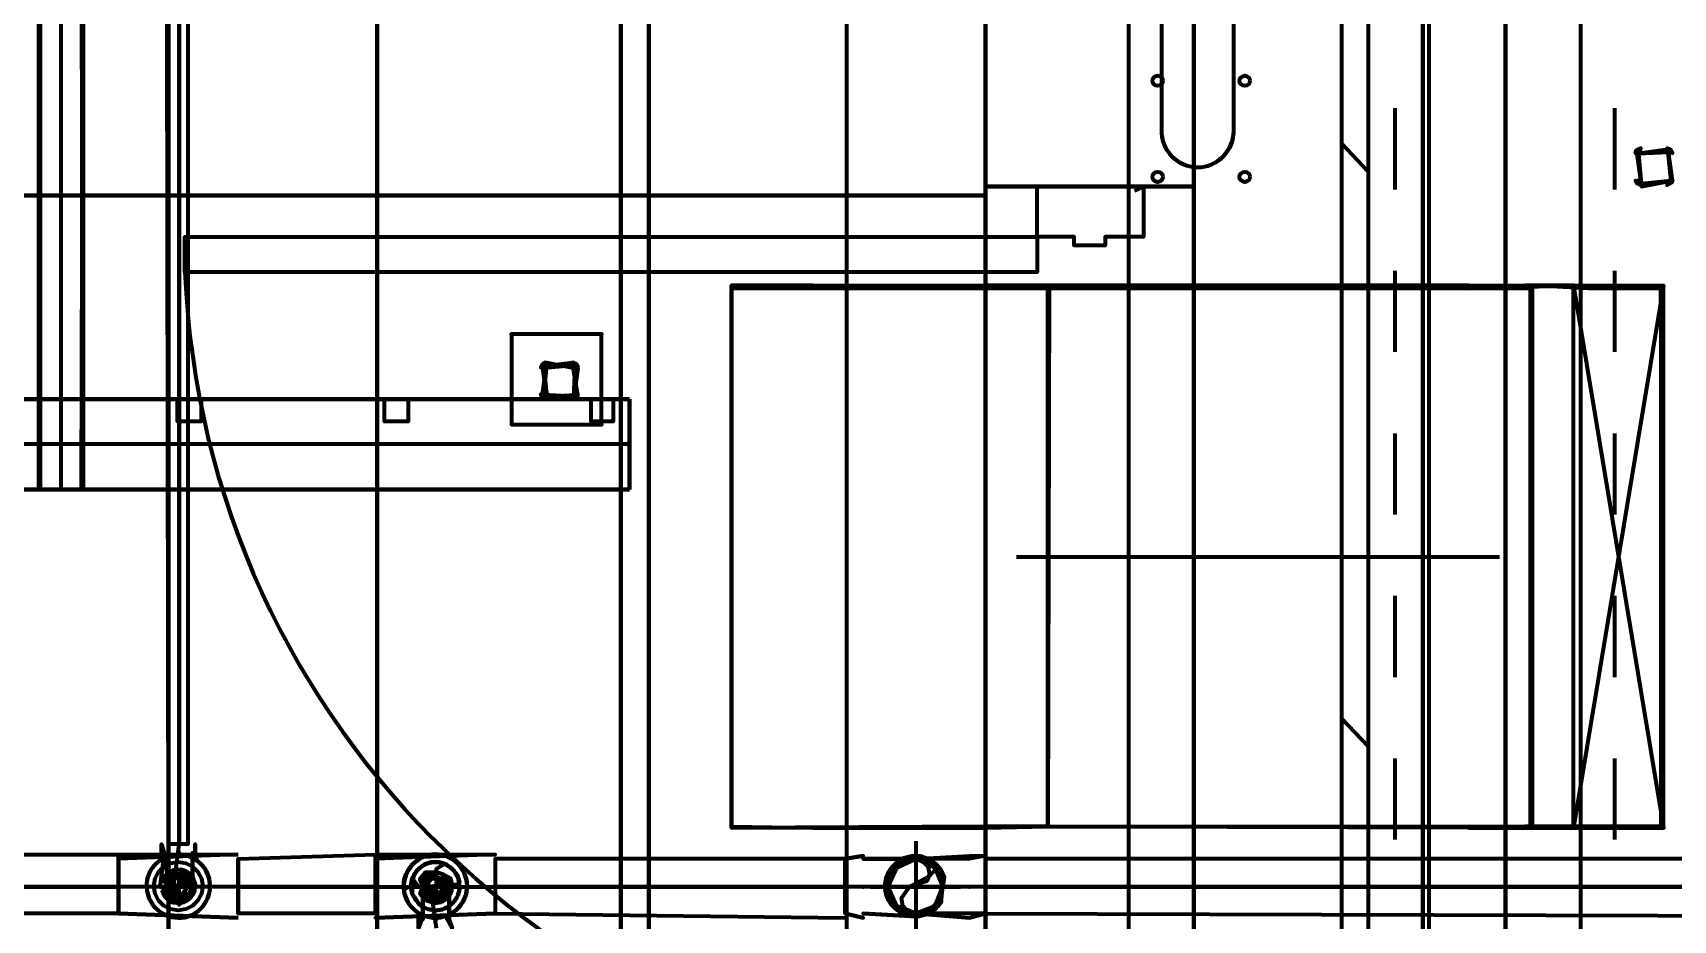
# Model space of a CAD drawing. Extents: x 0 to 1153, y 0 to 816.
# Drawn here: x 673.59 to 685.34, y 565.92 to 572.27 of the extents above; entities that cross this region are included whole.
import ezdxf

# ---------------------------------------------------------------- set-up
doc = ezdxf.new("R2010")
doc.units = 0
doc.header["$MEASUREMENT"] = 0
for name, color, linetype in [('Arch', 7, 'Continuous'), ('Electrical', 7, 'Continuous'), ('Hatch', 7, 'Continuous'), ('PIPE', 7, 'Continuous')]:
    doc.layers.add(name, color=color, linetype=linetype)

msp = doc.modelspace()

# ---------------------------------------------------------------- linework, layer by layer
at = {"layer": 'Arch', "color": 11, "linetype": 'Continuous', "lineweight": 211}
for p, q in [((679.418, 361.77), (679.418, 717.391)), ((681.44, 385.286), (681.44, 636.693)), ((683.154, 571.278), (682.964, 571.479)), ((683.154, 567.161), (682.964, 567.362))]:
    msp.add_line(p, q, dxfattribs=at)
for points in [[(680.413, 638.334), (680.413, 637.593), (680.413, 572.59), (680.413, 571.108), (680.413, 571.172), (681.905, 571.172), (680.413, 571.172), (680.413, 540.607), (681.905, 540.607), (681.905, 639.075), (680.413, 639.075), (681.905, 639.075), (681.905, 697.548), (681.905, 638.789), (680.413, 638.789), (681.905, 638.789), (681.905, 540.607), (680.413, 540.607), (680.413, 638.789), (680.413, 697.548), (680.413, 639.075), (629.973, 639.075)], [(113.961, 576.972), (487.701, 576.972), (487.701, 638.81), (487.892, 638.81), (683.154, 638.81), (683.154, 638.609), (683.154, 383.254), (870.49, 383.254), (870.49, 383.053), (683.154, 383.053), (682.964, 383.064), (487.892, 383.064), (487.701, 383.064), (487.701, 454.3), (113.961, 454.3)], [(486.77, 638.799), (492.315, 633.254), (678, 633.254), (678, 388.715), (683.546, 383.17), (486.77, 383.17)], [(486.77, 638.799), (683.546, 638.799), (683.546, 383.17), (683.546, 638.799), (677.799, 633.053), (492.517, 633.053), (492.517, 388.927), (486.77, 383.17), (492.315, 388.715), (678, 388.715), (492.315, 388.715), (492.315, 633.254), (678, 633.254), (683.546, 638.799), (486.77, 638.799), (492.517, 633.053), (492.517, 388.927)], [(683.154, 383.254), (683.059, 383.254), (682.964, 383.254), (487.892, 383.254), (487.892, 638.609), (682.964, 638.609), (682.964, 383.254)], [(678, 388.715), (678, 633.254), (678, 633.254)], [(677.799, 388.927), (492.517, 388.927), (677.799, 388.927), (677.799, 633.053), (677.799, 388.927), (683.546, 383.17), (486.77, 383.17)], [(674.56, 628.438), (674.56, 392.769), (674.56, 628.438)], [(681.672, 581.374), (681.673, 571.549), (681.683, 571.494), (681.705, 571.444), (681.745, 571.389), (681.8, 571.346), (681.851, 571.322), (681.904, 571.311), (681.959, 571.311), (682.013, 571.322), (682.064, 571.346), (682.118, 571.389), (682.159, 571.444), (682.18, 571.494), (682.191, 571.553), (682.19, 581.399)], [(681.482, 571.14), (681.545, 571.172), (681.545, 570.812), (681.27, 570.812), (681.27, 570.749), (681.048, 570.749), (681.048, 570.812), (680.783, 570.812), (680.783, 571.172), (680.847, 571.172)]]:
    msp.add_lwpolyline(points, dxfattribs=at)
for points in [[(676.053, 628.438), (676.053, 391.276), (676.053, 628.438), (676.053, 629.931)], [(680.413, 571.108), (495.131, 571.108), (495.131, 427.429), (530.892, 427.429), (530.892, 390.377), (680.413, 390.377), (680.413, 438.446), (651.859, 438.446), (651.859, 484.897), (680.413, 484.897), (680.413, 571.108), (495.131, 571.108), (495.131, 427.429), (530.892, 427.429), (530.892, 390.377), (680.413, 390.377), (680.413, 438.446), (653.267, 438.446), (680.413, 438.446), (651.859, 438.446), (651.859, 484.897), (680.413, 484.897), (680.413, 571.108), (494.39, 571.108)]]:
    msp.add_lwpolyline(points, close=True, dxfattribs=at)
msp.add_lwpolyline([(674.677, 570.558), (674.677, 570.812), (680.783, 570.812), (680.783, 570.558), (674.677, 570.558, 0.40186), (680.778, 564.705, 0.401863), (674.677, 558.853), (674.677, 558.588), (680.783, 558.588), (681.048, 558.588), (681.048, 558.652), (681.27, 558.652), (681.27, 558.588), (681.545, 558.588), (681.545, 558.239), (681.482, 558.271)], format="xyb", dxfattribs=at)
for centre in [(681.646, 571.929), (682.27, 571.929), (681.646, 571.241), (682.27, 571.241)]:
    msp.add_circle(centre, 0.037, dxfattribs=at)
msp.add_arc((681.932, 571.569), 0.259, 181.3086, 1.8148, dxfattribs=at)
at = {"layer": 'Electrical', "color": 5, "linetype": 'Continuous', "lineweight": 211}
for p, q in [((684.096, 568.516), (680.635, 568.516)), ((685.271, 566.579), (684.625, 566.579))]:
    msp.add_line(p, q, dxfattribs=at)
for points in [[(680.413, 570.463), (684.329, 570.463), (684.329, 566.579), (683.874, 566.579), (683.874, 566.579), (680.413, 566.589), (683.874, 566.589), (684.329, 566.579), (680.858, 566.589), (684.318, 566.589), (684.318, 570.442), (683.874, 570.442), (683.874, 570.463), (684.318, 570.442), (680.858, 570.442), (680.413, 570.442), (683.874, 570.463)], [(680.858, 566.589), (680.413, 566.589), (680.413, 566.579), (680.858, 566.589), (680.868, 570.463)]]:
    msp.add_lwpolyline(points, close=True, dxfattribs=at)
msp.add_lwpolyline([(684.625, 570.463), (685.271, 570.463), (684.625, 566.579), (684.625, 570.463), (685.271, 566.579), (685.271, 570.463)], dxfattribs=at)
at = {"layer": 'Hatch', "color": 5, "linetype": 'Continuous', "lineweight": 211}
for p, q in [((673.788, 573.299), (673.788, 569.002)), ((683.874, 570.442), (683.874, 570.463)), ((491.384, 569.33), (677.863, 569.33)), ((680.413, 566.589), (680.413, 566.579))]:
    msp.add_line(p, q, dxfattribs=at)
for points in [[(673.947, 573.299), (673.64, 573.299), (673.64, 569.002), (673.629, 573.299), (673.629, 569.002), (673.629, 573.299), (673.947, 573.299), (673.947, 569.002), (673.936, 573.299), (673.947, 569.002), (673.629, 569.002), (673.936, 569.002), (673.947, 573.299), (673.629, 573.299)], [(680.858, 566.589), (680.858, 570.442), (678.593, 570.442), (679.175, 570.463), (678.593, 570.463), (680.413, 570.442), (680.868, 570.463), (680.413, 570.442), (680, 570.442), (679.175, 570.463), (680.455, 570.463), (680.868, 570.463), (680.858, 566.589), (680.413, 566.589), (678.593, 566.579), (678.593, 570.463), (678.593, 566.589), (679.175, 566.579), (680, 566.579), (680.413, 566.579), (680.858, 566.589), (680.445, 566.589), (679.175, 566.579), (678.593, 566.579)], [(684.625, 566.589), (685.271, 566.579), (684.625, 566.589), (684.318, 566.589), (684.318, 570.442), (683.874, 570.463), (684.329, 570.463), (684.329, 566.579), (684.742, 566.579), (685.271, 566.579), (685.25, 570.442), (684.625, 570.463), (684.276, 570.463), (683.874, 570.442), (684.625, 570.463), (685.25, 570.442), (684.731, 570.442), (684.329, 570.463), (685.25, 570.442), (685.25, 566.589), (684.276, 566.589), (683.874, 566.579), (684.625, 566.579)], [(684.625, 570.463), (684.625, 570.463), (684.625, 570.442)], [(490.421, 569.002), (491.384, 569.002), (677.863, 569.002), (491.384, 569.002), (491.384, 569.648), (491.384, 569.002), (491.384, 569.648), (491.384, 569.002)], [(674.793, 569.489), (674.624, 569.489), (674.624, 569.648), (674.793, 569.648), (674.793, 569.489), (674.624, 569.489), (674.624, 569.648), (674.793, 569.648)], [(676.275, 569.489), (676.106, 569.489), (676.106, 569.648), (676.275, 569.648), (676.275, 569.489), (676.106, 569.489), (676.106, 569.648), (676.275, 569.648)], [(677.746, 569.489), (677.587, 569.489), (677.587, 569.648), (677.746, 569.648), (677.746, 569.489), (677.587, 569.489), (677.587, 569.648), (677.746, 569.648)], [(683.874, 566.589), (684.329, 566.579)]]:
    msp.add_lwpolyline(points, close=True, dxfattribs=at)
at = {"layer": 'Hatch', "color": 3, "linetype": 'Continuous', "lineweight": 211}
for points in [[(685.091, 571.41), (685.102, 571.425), (685.105, 571.426), (685.07, 571.41), (685.077, 571.432), (685.107, 571.447)], [(685.107, 571.204), (685.092, 571.215), (685.091, 571.218), (685.107, 571.182), (685.085, 571.19), (685.071, 571.211), (685.07, 571.216), (685.112, 571.193), (685.324, 571.214), (685.303, 571.415), (685.091, 571.405), (685.112, 571.172), (685.334, 571.214), (685.303, 571.436), (685.08, 571.405)], [(685.297, 571.426), (685.313, 571.414), (685.313, 571.411), (685.297, 571.447), (685.319, 571.44), (685.334, 571.41)], [(685.313, 571.22), (685.302, 571.204), (685.299, 571.204), (685.334, 571.22), (685.327, 571.198), (685.297, 571.182)], [(677.661, 569.468), (677.661, 570.114), (677.016, 570.114), (677.016, 569.468), (677.661, 569.468), (677.661, 570.114), (677.016, 570.114), (677.016, 569.468)], [(677.249, 569.875), (677.259, 569.89), (677.263, 569.891), (677.227, 569.875), (677.235, 569.897), (677.256, 569.911), (677.261, 569.912), (677.249, 569.875), (677.252, 569.885), (677.259, 569.89), (677.263, 569.891), (677.227, 569.875), (677.235, 569.897), (677.264, 569.912)], [(677.455, 569.891), (677.47, 569.88), (677.471, 569.877), (677.455, 569.912), (677.477, 569.905), (677.49, 569.887), (677.492, 569.879), (677.455, 569.891), (677.464, 569.888), (677.47, 569.88), (677.471, 569.877), (677.455, 569.912), (677.477, 569.905), (677.49, 569.887), (677.492, 569.879), (677.46, 569.891), (677.249, 569.87), (677.27, 569.669), (677.471, 569.68), (677.492, 569.87), (677.46, 569.648), (677.238, 569.68), (677.27, 569.912), (677.471, 569.87), (677.46, 569.669), (677.249, 569.68), (677.27, 569.891), (677.46, 569.912), (677.238, 569.87), (677.27, 569.648), (677.492, 569.68)], [(677.264, 569.669), (677.249, 569.681), (677.249, 569.684), (677.264, 569.648), (677.243, 569.655), (677.229, 569.676), (677.228, 569.682), (677.264, 569.669), (677.255, 569.672), (677.249, 569.681), (677.249, 569.684), (677.264, 569.648), (677.243, 569.655), (677.227, 569.685)], [(677.471, 569.685), (677.459, 569.67), (677.456, 569.669), (677.492, 569.685), (677.485, 569.663), (677.467, 569.65), (677.458, 569.648), (677.471, 569.685), (677.468, 569.676), (677.459, 569.67), (677.456, 569.669), (677.492, 569.685), (677.485, 569.663), (677.455, 569.648)]]:
    msp.add_lwpolyline(points, close=True, dxfattribs=at)
at = {"layer": 'Hatch', "color": 5, "linetype": 'Continuous', "lineweight": 211}
for points in [[(685.271, 566.579), (685.25, 570.442)], [(485.394, 569.648), (491.384, 569.648), (677.863, 569.648), (677.863, 569.002), (677.863, 569.648), (677.863, 569.002), (491.384, 569.002), (677.863, 569.002), (677.863, 569.648), (491.384, 569.648), (677.863, 569.648), (491.384, 569.648), (487.447, 569.648)]]:
    msp.add_lwpolyline(points, dxfattribs=at)
at = {"layer": 'Hatch', "color": 3, "linetype": 'Continuous', "lineweight": 211}
for points in [[(677.016, 570.114), (677.016, 570.114), (677.016, 570.114)], [(677.661, 570.114), (677.661, 570.114), (677.661, 570.114)]]:
    msp.add_lwpolyline(points, dxfattribs=at)
at = {"layer": 'Hatch', "color": 5, "linetype": 'Continuous', "lineweight": 211}
for p in [(684.625, 570.463), (685.25, 570.442), (684.625, 566.589), (685.271, 566.579)]:
    msp.add_point(p, dxfattribs=at)
at = {"layer": 'Hatch', "color": 3, "linetype": 'Continuous', "lineweight": 211}
for p in [(677.016, 570.114), (677.661, 570.114), (677.661, 569.468)]:
    msp.add_point(p, dxfattribs=at)
at = {"layer": 'PIPE', "color": 4, "linetype": 'Continuous', "lineweight": 211}
for p, q in [((683.345, 571.733), (683.345, 571.151)), ((684.922, 571.151), (684.922, 571.733)), ((683.345, 570.569), (683.345, 569.987)), ((684.922, 569.987), (684.922, 570.569)), ((683.345, 569.404), (683.345, 568.822)), ((684.922, 568.822), (684.922, 569.404)), ((683.345, 568.24), (683.345, 567.658)), ((684.922, 567.658), (684.922, 568.24)), ((683.345, 567.076), (683.345, 566.494)), ((684.922, 566.494), (684.922, 567.076))]:
    msp.add_line(p, q, dxfattribs=at)
at = {"layer": 'PIPE', "color": 3, "linetype": 'Continuous', "lineweight": 211}
for p, q in [((679.916, 565.838), (679.916, 566.484)), ((674.698, 566.462), (674.56, 566.462)), ((675.058, 566.357), (675.058, 565.965)), ((676.899, 566.357), (676.899, 565.965)), ((680.413, 566.357), (680.413, 565.965)), ((675.058, 566.155), (676.899, 566.155)), ((679.588, 566.155), (680.233, 566.155))]:
    msp.add_line(p, q, dxfattribs=at)
at = {"layer": 'PIPE', "color": 4, "linetype": 'Continuous', "lineweight": 211}
msp.add_lwpolyline([(684.678, 565.489), (683.588, 565.489), (684.678, 565.489), (684.678, 629.793), (683.588, 629.793), (683.588, 565.489)], dxfattribs=at)
at = {"layer": 'PIPE', "color": 110, "linetype": 'Continuous', "lineweight": 211}
msp.add_lwpolyline([(684.138, 565.489), (684.138, 629.793), (684.138, 565.489)], dxfattribs=at)
at = {"layer": 'PIPE', "color": 3, "linetype": 'Continuous', "lineweight": 211}
for points in [[(690.848, 566.155), (680.413, 566.155), (690.848, 566.155), (691.346, 566.155), (691.346, 566.663), (691.346, 623.898), (691.346, 566.663)], [(674.698, 585.428), (674.698, 566.462), (674.56, 566.462), (674.529, 585.428)], [(674.201, 565.965), (674.201, 566.388), (674.201, 565.965), (675.058, 565.933), (674.201, 565.965), (578.623, 565.933), (577.765, 565.933), (578.623, 565.965), (578.623, 566.388), (577.765, 566.388), (578.623, 566.357), (674.201, 566.388), (675.058, 566.388), (674.201, 566.357)], [(674.402, 566.161), (674.408, 566.215), (674.427, 566.265), (674.457, 566.309), (674.495, 566.344), (674.541, 566.37), (674.592, 566.385), (674.648, 566.388), (674.701, 566.377), (674.749, 566.354), (674.79, 566.322), (674.823, 566.281), (674.845, 566.233), (674.856, 566.179)], [(674.529, 566.399), (674.56, 566.161), (674.618, 566.229), (674.709, 566.208), (674.73, 566.155), (674.687, 566.081), (674.629, 566.06), (674.576, 566.075), (674.56, 566.161), (674.618, 566.229), (674.695, 566.237), (674.725, 566.192), (674.727, 566.137), (674.695, 566.084), (674.638, 566.06), (674.695, 566.084), (674.727, 566.137), (674.725, 566.192), (674.682, 566.246), (674.618, 566.229), (674.685, 566.269), (674.727, 566.233), (674.749, 566.18), (674.745, 566.122), (674.715, 566.075), (674.668, 566.045), (674.61, 566.041), (674.557, 566.062), (674.521, 566.105), (674.56, 566.161), (674.521, 566.217), (674.56, 566.161), (674.618, 566.229), (674.521, 566.217), (674.56, 566.161), (674.521, 566.105), (674.573, 566.053), (674.629, 566.039), (674.573, 566.053), (674.531, 566.089), (674.56, 566.161), (674.517, 566.208), (674.56, 566.161), (674.618, 566.229), (674.668, 566.276), (674.722, 566.24), (674.749, 566.18), (674.745, 566.122), (674.708, 566.068), (674.649, 566.041), (674.708, 566.068), (674.745, 566.122), (674.749, 566.18), (674.722, 566.24), (674.668, 566.276), (674.618, 566.229), (674.56, 566.161), (674.517, 566.208), (674.56, 566.161), (674.55, 566.102), (674.629, 566.039), (674.685, 566.053), (674.737, 566.105), (674.751, 566.161), (674.737, 566.217), (674.685, 566.269), (674.618, 566.229), (674.709, 566.208), (674.73, 566.155), (674.73, 566.399), (674.73, 566.155), (674.737, 566.105), (674.685, 566.053), (674.629, 566.039), (674.55, 566.102), (674.56, 566.161), (674.517, 566.208), (674.56, 566.161), (674.618, 566.229), (674.668, 566.276), (674.722, 566.24), (674.749, 566.18), (674.745, 566.122), (674.708, 566.068), (674.649, 566.041), (674.701, 566.062), (674.737, 566.105), (674.751, 566.161), (674.737, 566.217), (674.701, 566.259), (674.649, 566.281), (674.591, 566.276), (674.56, 566.161), (674.537, 566.081), (674.582, 566.049), (674.521, 566.105), (674.56, 566.161), (674.521, 566.217), (674.573, 566.269), (674.618, 566.229), (674.573, 566.269), (674.531, 566.233), (674.56, 566.161), (674.514, 566.122), (674.543, 566.075), (674.591, 566.045), (674.649, 566.041), (674.701, 566.062), (674.737, 566.105), (674.751, 566.161), (674.737, 566.217), (674.701, 566.259), (674.649, 566.281), (674.725, 566.192), (674.727, 566.137), (674.695, 566.084), (674.638, 566.06), (674.689, 566.08), (674.722, 566.122), (674.729, 566.177), (674.706, 566.226), (674.618, 566.229), (674.618, 566.229), (674.56, 566.161), (674.564, 566.084), (674.613, 566.061), (674.56, 566.161), (674.656, 566.097), (674.697, 566.172), (674.56, 566.161), (674.593, 566.102), (674.674, 566.108), (674.693, 566.187), (674.618, 566.229), (674.56, 566.161)], [(674.635, 566.399), (674.635, 566.399), (674.635, 566.399)], [(676.042, 565.965), (676.042, 566.388), (676.042, 565.965), (675.058, 565.965), (675.058, 566.357), (676.042, 566.388), (676.899, 566.388), (676.042, 566.357)], [(679.408, 566.357), (679.408, 565.965), (679.535, 565.933), (679.408, 565.965), (679.408, 566.357), (679.535, 566.378), (679.408, 566.357), (676.899, 566.357), (676.899, 565.965), (676.042, 565.933), (676.899, 565.965), (679.408, 565.933)], [(680.106, 566.161), (680.096, 566.099), (680.068, 566.045), (680.026, 566.003), (679.972, 565.975), (679.91, 565.965), (679.848, 565.975), (679.795, 566.003), (679.752, 566.045), (679.725, 566.099), (679.715, 566.161), (679.725, 566.223), (679.752, 566.276), (679.807, 566.327), (679.863, 566.351), (679.926, 566.356), (679.987, 566.341), (680.038, 566.309), (680.084, 566.251), (680.106, 566.161), (680.084, 566.251), (680.038, 566.309), (679.987, 566.341), (679.926, 566.356), (679.863, 566.351), (679.807, 566.327), (679.752, 566.276), (679.725, 566.223), (679.693, 566.161), (679.7, 566.213), (679.718, 566.26), (679.746, 566.302), (679.796, 566.345), (679.842, 566.367), (679.893, 566.377), (679.946, 566.375), (679.995, 566.361), (680.038, 566.336), (680.085, 566.289), (680.11, 566.245), (680.106, 566.161), (680.096, 566.099), (680.095, 566.046), (680.052, 565.996), (679.995, 565.961), (679.928, 565.944), (679.875, 565.947), (679.811, 565.968), (679.757, 566.007), (679.718, 566.061), (679.696, 566.125), (679.718, 566.061), (679.757, 566.007), (679.811, 565.968), (679.875, 565.947), (679.928, 565.944), (679.995, 565.961), (680.052, 565.996), (680.095, 566.046), (680.106, 566.161), (680.096, 566.099), (680.075, 566.019), (680.025, 565.976), (679.979, 565.955), (679.928, 565.944), (679.875, 565.947), (679.826, 565.961), (679.782, 565.986), (679.735, 566.033), (679.71, 566.076), (679.696, 566.125), (679.694, 566.178), (679.704, 566.229), (679.726, 566.275), (679.769, 566.325), (679.811, 566.353), (679.858, 566.371), (679.91, 566.378), (679.962, 566.371), (680.01, 566.353), (680.052, 566.325), (680.095, 566.275), (680.116, 566.229), (680.106, 566.161), (680.053, 566.018), (679.916, 565.965), (679.778, 566.018), (679.715, 566.155), (679.778, 566.293), (679.916, 566.357), (680.053, 566.293), (680.106, 566.161), (680.096, 566.099), (680.068, 566.045), (680.026, 566.003), (679.972, 565.975), (679.91, 565.965), (679.848, 565.975), (679.795, 566.003), (679.752, 566.045), (679.725, 566.099), (679.715, 566.161), (679.725, 566.223), (679.752, 566.276), (679.807, 566.327), (679.863, 566.351), (679.926, 566.356), (679.987, 566.341), (680.038, 566.309), (680.084, 566.251), (680.106, 566.161), (680.084, 566.251), (680.038, 566.309), (679.987, 566.341), (679.926, 566.356), (679.863, 566.351), (679.807, 566.327), (679.752, 566.276), (679.725, 566.223), (679.693, 566.161), (679.7, 566.213), (679.718, 566.26), (679.746, 566.302), (679.796, 566.345), (679.842, 566.367), (679.893, 566.377), (679.946, 566.375), (679.995, 566.361), (680.038, 566.336), (680.085, 566.289), (680.11, 566.245), (680.106, 566.161), (680.096, 566.099), (680.095, 566.046), (680.052, 565.996), (679.995, 565.961), (679.928, 565.944), (679.875, 565.947), (679.811, 565.968), (679.757, 566.007), (679.718, 566.061), (679.696, 566.125), (679.718, 566.061), (679.757, 566.007), (679.811, 565.968), (679.875, 565.947), (679.928, 565.944), (679.995, 565.961), (680.052, 565.996), (680.095, 566.046), (680.106, 566.161), (680.096, 566.099), (680.075, 566.019), (680.025, 565.976), (679.979, 565.955), (679.928, 565.944), (679.535, 565.965), (679.875, 565.947), (679.826, 565.961), (679.782, 565.986), (679.735, 566.033), (679.71, 566.076), (679.696, 566.125), (679.694, 566.178), (679.704, 566.229), (679.726, 566.275), (679.769, 566.325), (679.826, 566.361), (679.893, 566.377), (679.946, 566.375), (680.01, 566.353), (680.064, 566.314), (680.103, 566.26), (680.106, 566.161), (680.103, 566.26), (680.064, 566.314), (680.01, 566.353), (679.946, 566.375), (679.893, 566.377), (679.826, 566.361), (679.769, 566.325), (679.726, 566.275), (679.7, 566.213), (679.715, 566.155), (679.778, 566.018), (679.916, 565.965), (680.053, 566.018), (680.106, 566.161), (680.053, 566.293), (679.916, 566.357), (679.535, 566.357), (679.916, 566.357), (679.778, 566.293), (679.715, 566.161), (679.725, 566.223), (679.752, 566.276), (679.795, 566.319), (679.848, 566.347), (679.91, 566.357), (679.972, 566.347), (680.026, 566.319), (680.068, 566.276), (680.096, 566.223), (680.106, 566.161), (680.096, 566.099), (680.068, 566.045), (680.013, 565.994), (679.957, 565.971), (679.894, 565.966), (679.834, 565.98), (679.783, 566.012), (679.736, 566.071), (679.717, 566.129), (679.736, 566.071), (679.783, 566.012), (679.834, 565.98), (679.894, 565.966), (679.957, 565.971), (680.013, 565.994), (680.068, 566.045), (680.096, 566.099), (680.106, 566.161), (680.096, 566.099), (680.075, 566.019), (680.025, 565.976), (679.979, 565.955), (679.928, 565.944), (679.875, 565.947), (679.826, 565.961), (679.782, 565.986), (679.735, 566.033), (679.71, 566.076), (679.696, 566.125), (679.694, 566.178), (679.704, 566.229), (679.726, 566.275), (679.769, 566.325), (679.826, 566.361), (679.893, 566.377), (679.946, 566.375), (680.01, 566.353), (680.064, 566.314), (680.103, 566.26), (680.106, 566.161), (680.103, 566.26), (680.064, 566.314), (680.01, 566.353), (679.946, 566.375), (679.893, 566.377), (679.826, 566.361), (679.769, 566.325), (679.726, 566.275), (679.7, 566.213), (679.693, 566.161), (679.7, 566.213), (679.718, 566.26), (679.746, 566.302), (679.796, 566.345), (679.842, 566.367), (679.893, 566.377), (679.946, 566.375), (679.995, 566.361), (680.038, 566.336), (680.085, 566.289), (680.11, 566.245), (680.106, 566.161), (680.096, 566.099), (680.095, 566.046), (680.052, 565.996), (679.995, 565.961), (679.928, 565.944), (679.875, 565.947), (679.811, 565.968), (679.757, 566.007), (679.718, 566.061), (679.696, 566.125), (679.718, 566.061), (679.757, 566.007), (679.811, 565.968), (679.875, 565.947), (679.928, 565.944), (679.995, 565.961), (680.052, 565.996), (680.095, 566.046), (680.106, 566.161), (680.096, 566.099), (680.075, 566.019), (680.025, 565.976), (679.979, 565.955), (679.928, 565.944), (679.875, 565.947), (679.826, 565.961), (679.782, 565.986), (679.735, 566.033), (679.71, 566.076), (679.696, 566.125), (679.694, 566.178), (679.704, 566.229), (679.726, 566.275), (679.769, 566.325), (679.826, 566.361), (679.893, 566.377), (679.946, 566.375), (680.01, 566.353), (680.064, 566.314), (680.103, 566.26), (680.106, 566.161), (680.103, 566.26), (680.064, 566.314), (680.01, 566.353), (679.946, 566.375), (679.893, 566.377), (679.826, 566.361), (679.769, 566.325), (679.726, 566.275), (679.7, 566.213), (679.693, 566.161), (679.7, 566.213), (679.718, 566.26), (679.746, 566.302), (679.796, 566.345), (679.842, 566.367), (679.893, 566.377), (679.946, 566.375), (679.995, 566.361), (680.038, 566.336), (680.085, 566.289), (680.11, 566.245), (680.106, 566.161), (680.096, 566.099), (680.095, 566.046), (680.052, 565.996), (680.01, 565.968), (679.962, 565.95), (679.91, 565.944), (679.858, 565.95), (679.811, 565.968), (679.769, 565.996), (679.726, 566.046), (679.704, 566.092), (679.694, 566.143), (679.725, 566.223), (679.752, 566.276), (679.795, 566.319), (679.848, 566.347), (679.91, 566.357), (679.972, 566.347), (680.026, 566.319), (680.068, 566.276), (680.096, 566.223), (680.106, 566.161), (680.096, 566.099), (680.068, 566.045), (680.026, 566.003), (679.972, 565.975), (679.91, 565.965), (679.848, 565.975), (679.795, 566.003), (679.752, 566.045), (679.725, 566.099), (679.715, 566.161), (679.725, 566.223), (679.752, 566.276), (679.795, 566.319), (679.848, 566.347), (679.91, 566.357), (679.972, 566.347), (680.026, 566.319), (679.972, 566.347), (679.91, 566.357), (679.963, 566.341), (680, 566.302), (680.011, 566.248), (679.991, 566.197), (679.871, 566.158), (680.008, 566.232), (680.059, 566.288), (680.091, 566.237), (680.106, 566.161), (680.096, 566.099), (680.038, 566.012), (679.987, 565.98), (679.926, 565.966), (679.848, 565.975), (679.795, 566.003), (679.744, 566.058), (679.72, 566.114), (679.744, 566.058), (679.795, 566.003), (679.848, 565.975), (679.91, 565.965), (679.857, 565.98), (679.821, 566.019), (679.81, 566.074), (679.871, 566.158), (679.871, 566.158), (679.902, 566.166)], [(690.848, 566.357), (690.848, 565.965), (690.965, 565.933), (690.848, 565.965), (690.848, 566.357), (690.965, 566.378), (690.848, 566.357), (680.413, 566.357), (680.413, 565.965), (680.297, 565.965), (679.916, 565.965), (680.297, 565.933), (680.413, 565.965), (690.848, 565.933)], [(676.471, 565.986), (676.416, 565.995), (676.357, 566.028), (676.305, 566.105), (676.316, 566.241), (676.357, 566.293), (676.416, 566.326), (676.471, 566.335), (676.526, 566.326), (676.584, 566.293), (676.626, 566.241), (676.643, 566.189), (676.626, 566.241), (676.584, 566.293), (676.526, 566.326), (676.471, 566.335), (676.416, 566.326), (676.357, 566.293), (676.316, 566.241), (676.297, 566.146), (676.305, 566.105), (676.305, 566.105), (676.357, 566.028), (676.416, 565.995), (676.471, 565.986), (676.416, 565.995), (676.368, 566.02), (676.33, 566.058), (676.305, 566.105), (676.297, 566.146)], [(676.471, 566.261), (676.524, 566.246), (676.571, 566.152), (676.552, 566.101), (676.51, 566.068), (676.454, 566.061), (676.405, 566.084), (676.381, 566.155), (676.405, 566.237), (676.471, 566.261), (676.405, 566.237), (676.381, 566.155), (676.418, 566.075), (676.471, 566.039), (676.415, 566.053), (676.373, 566.089), (676.381, 566.155), (676.385, 566.247), (676.471, 566.261), (676.524, 566.246), (676.579, 566.217), (676.592, 566.161), (676.579, 566.105), (676.543, 566.062), (676.49, 566.041), (676.579, 566.105), (676.592, 566.161), (676.579, 566.217), (676.524, 566.246), (676.471, 566.261), (676.524, 566.246), (676.591, 566.18), (676.586, 566.122), (676.557, 566.075), (676.509, 566.045), (676.451, 566.041), (676.399, 566.062), (676.363, 566.105), (676.381, 566.155), (676.363, 566.217), (676.399, 566.259), (676.471, 566.261), (676.524, 566.246), (676.571, 566.155), (676.529, 566.081), (676.476, 566.06), (676.391, 566.102), (676.381, 566.155), (676.471, 566.261), (676.524, 566.246), (676.571, 566.152), (676.552, 566.101), (676.51, 566.068), (676.454, 566.061), (676.405, 566.084), (676.381, 566.155), (676.405, 566.237), (676.471, 566.261), (676.405, 566.237), (676.381, 566.155), (676.418, 566.075), (676.471, 566.039), (676.415, 566.053), (676.373, 566.089), (676.381, 566.155), (676.385, 566.247), (676.471, 566.261), (676.524, 566.246), (676.579, 566.217), (676.592, 566.161), (676.579, 566.105), (676.543, 566.062), (676.49, 566.041), (676.579, 566.105), (676.592, 566.161), (676.579, 566.217), (676.524, 566.246), (676.471, 566.261), (676.524, 566.246), (676.591, 566.18), (676.586, 566.122), (676.557, 566.075), (676.509, 566.045), (676.451, 566.041), (676.399, 566.062), (676.363, 566.105), (676.381, 566.155), (676.363, 566.217), (676.399, 566.259), (676.471, 566.261), (676.399, 566.259), (676.359, 566.208), (676.381, 566.155), (676.391, 566.102), (676.471, 566.039), (676.527, 566.053), (676.579, 566.105), (676.571, 566.155), (676.571, 565.923), (676.571, 566.155), (676.524, 566.246), (676.471, 566.261), (676.381, 566.155), (676.381, 565.923), (676.381, 566.155)], [(543.2, 566.155), (577.765, 566.155), (674.201, 566.155)], [(676.042, 566.155), (675.058, 566.155), (674.201, 566.155), (578.623, 566.155)], [(680.413, 566.155), (679.916, 566.155), (679.408, 566.155), (676.899, 566.155), (679.408, 566.155)], [(679.535, 566.155), (679.535, 566.155), (679.535, 566.155)], [(676.476, 565.923), (676.476, 565.923), (676.476, 565.923)]]:
    msp.add_lwpolyline(points, dxfattribs=at)
for points in [[(674.629, 565.933), (674.575, 565.94), (674.509, 565.967), (674.457, 566.013), (674.42, 566.072), (674.405, 566.124), (674.42, 566.072), (674.457, 566.013), (674.509, 565.967), (674.575, 565.94), (674.629, 565.933), (674.575, 565.94), (674.525, 565.959), (674.481, 565.988), (674.446, 566.026), (674.42, 566.072), (674.405, 566.124), (674.403, 566.179), (674.413, 566.233), (674.436, 566.281), (674.468, 566.322), (674.509, 566.354), (674.575, 566.382), (674.629, 566.388), (674.684, 566.382), (674.764, 566.344), (674.802, 566.309), (674.831, 566.265), (674.85, 566.215), (674.856, 566.161, -0.41411), (674.629, 565.933, 0.41411), (674.857, 566.161), (674.85, 566.215), (674.823, 566.281), (674.764, 566.344), (674.751, 566.399), (674.751, 566.462), (674.749, 566.354), (674.684, 566.382), (674.629, 566.388), (674.575, 566.382), (674.508, 566.399), (674.508, 566.462), (674.529, 566.399), (674.497, 566.155), (674.73, 566.155), (674.687, 566.081), (674.635, 566.028), (674.635, 566.251), (674.582, 566.24), (674.56, 566.161), (674.613, 566.227), (674.69, 566.192), (674.674, 566.108), (674.593, 566.102), (674.665, 566.102), (674.698, 566.155), (674.681, 566.205), (674.629, 566.229), (674.663, 566.178), (674.585, 566.108), (674.561, 566.155), (674.629, 566.092), (674.595, 566.143), (674.635, 566.462), (674.635, 585.428), (674.635, 566.462)], [(676.698, 566.161), (676.692, 566.106), (676.664, 566.041), (676.619, 565.988), (676.559, 565.951), (676.508, 565.936), (676.452, 565.934), (676.399, 565.945), (676.336, 565.977), (676.298, 566.013), (676.269, 566.056), (676.25, 566.106), (676.243, 566.161), (676.25, 566.106), (676.277, 566.041), (676.336, 565.977), (676.399, 565.945), (676.452, 565.934), (676.508, 565.936), (676.559, 565.951), (676.619, 565.988), (676.664, 566.041), (676.692, 566.106), (676.698, 566.161), (676.692, 566.106), (676.673, 566.056), (676.644, 566.013), (676.605, 565.977), (676.559, 565.951), (676.592, 565.859), (676.543, 565.945), (676.489, 565.934), (676.434, 565.936), (676.382, 565.951), (676.349, 565.859), (676.351, 565.967), (676.31, 566), (676.277, 566.041), (676.255, 566.089), (676.244, 566.142), (676.243, 566.161, -0.414203), (676.471, 566.387, -0.414207), (676.698, 566.161, 0.414207), (676.471, 566.389, 0.414203), (676.244, 566.142), (676.296, 566.161), (676.305, 566.216), (676.338, 566.274), (676.391, 566.316), (676.442, 566.333), (676.499, 566.333), (676.551, 566.316), (676.603, 566.274), (676.636, 566.216), (676.645, 566.161, -0.414327), (676.471, 565.987, 0.414327), (676.645, 566.161), (676.636, 566.216), (676.603, 566.274), (676.551, 566.316), (676.499, 566.333), (676.442, 566.333), (676.391, 566.316), (676.338, 566.274), (676.305, 566.216), (676.349, 566.155), (676.645, 566.175), (676.632, 566.229), (676.594, 566.284), (676.539, 566.322), (676.476, 566.282), (676.476, 566.06), (676.529, 566.081), (676.54, 566.161), (676.487, 566.094), (676.41, 566.129), (676.426, 566.213), (676.507, 566.219), (676.536, 566.139), (676.465, 566.092), (676.404, 566.144), (676.439, 566.222), (676.523, 566.205), (676.476, 566.229), (676.426, 566.213), (676.402, 566.161), (676.454, 566.227), (676.532, 566.192), (676.519, 566.112), (676.439, 566.1), (676.507, 566.102), (676.539, 566.155), (676.523, 566.205), (676.471, 566.229), (676.506, 566.181), (676.426, 566.108), (676.402, 566.155), (676.471, 566.092), (676.437, 566.143), (676.476, 565.859)]]:
    msp.add_lwpolyline(points, format="xyb", dxfattribs=at)
for points in [[(680.297, 566.357), (679.916, 566.357), (680.297, 566.378), (680.413, 566.378)], [(674.455, 566.161), (674.464, 566.216), (674.488, 566.264), (674.526, 566.302), (674.574, 566.326), (674.629, 566.335), (674.684, 566.326), (674.732, 566.302), (674.77, 566.264), (674.795, 566.216), (674.804, 566.161), (674.795, 566.105), (674.77, 566.058), (674.732, 566.02), (674.684, 565.995), (674.629, 565.986), (674.574, 565.995), (674.526, 566.02), (674.488, 566.058), (674.464, 566.105), (674.455, 566.161), (674.464, 566.216), (674.488, 566.264), (674.526, 566.302), (674.574, 566.326), (674.629, 566.335), (674.684, 566.326), (674.732, 566.302), (674.77, 566.264), (674.795, 566.216), (674.804, 566.161), (674.795, 566.105), (674.77, 566.058), (674.732, 566.02), (674.684, 565.995), (674.629, 565.986), (674.574, 565.995), (674.526, 566.02), (674.488, 566.058), (674.464, 566.105), (674.455, 566.161)]]:
    msp.add_lwpolyline(points, close=True, dxfattribs=at)
for p in [(674.635, 566.462), (674.635, 566.462), (674.635, 566.399), (679.408, 566.155), (679.408, 566.155), (679.535, 566.155), (680.297, 566.155), (680.297, 566.155), (680.413, 566.155), (680.413, 566.155), (676.476, 565.923)]:
    msp.add_point(p, dxfattribs=at)

doc.saveas('drawing.dxf')
